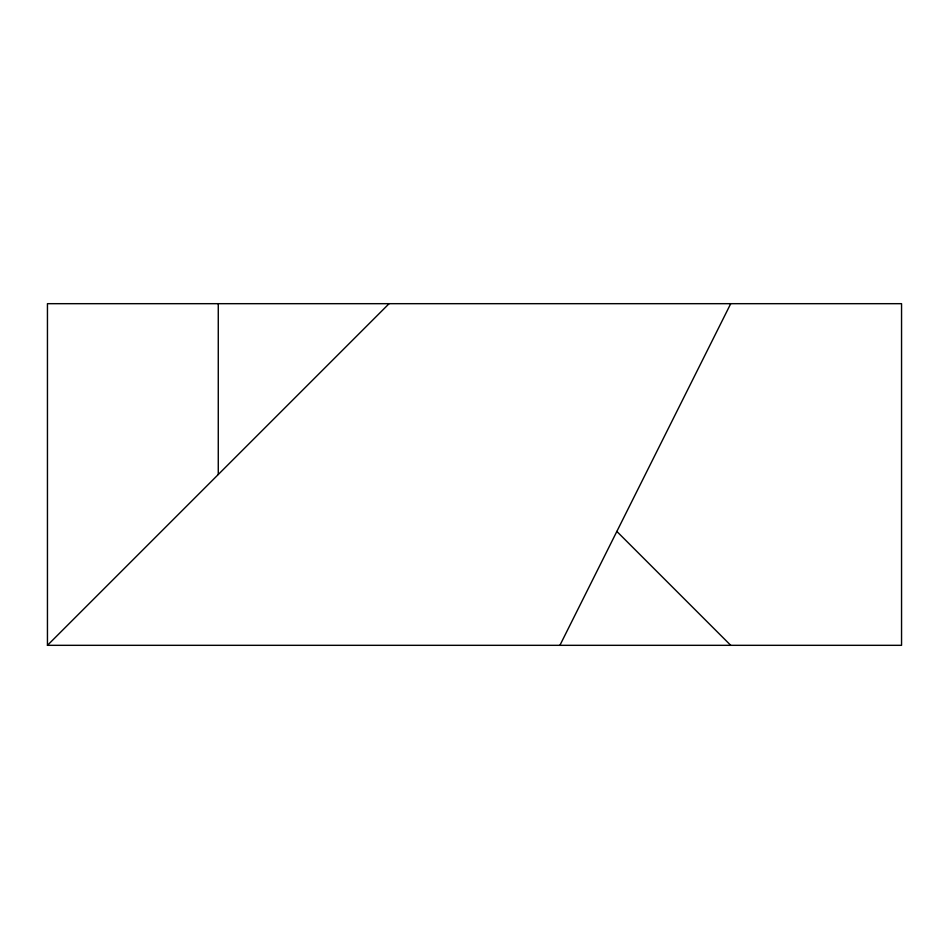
<?xml version="1.0" encoding="UTF-8"?>
<svg xmlns="http://www.w3.org/2000/svg" width="949" height="949" viewBox="0 0 949 949"><rect width="100%" height="100%" fill="white"/><g stroke="black" fill="none" stroke-linecap="round" stroke-linejoin="round"><path stroke-width="1.42" d="M559.91 645.32L730.73 303.68M47.45 645.32L901.55 645.32L901.55 303.68L47.45 303.68L47.45 645.32L389.09 303.68M616.85 531.44L730.73 645.32M218.27 303.68L218.27 474.5"/></g></svg>
